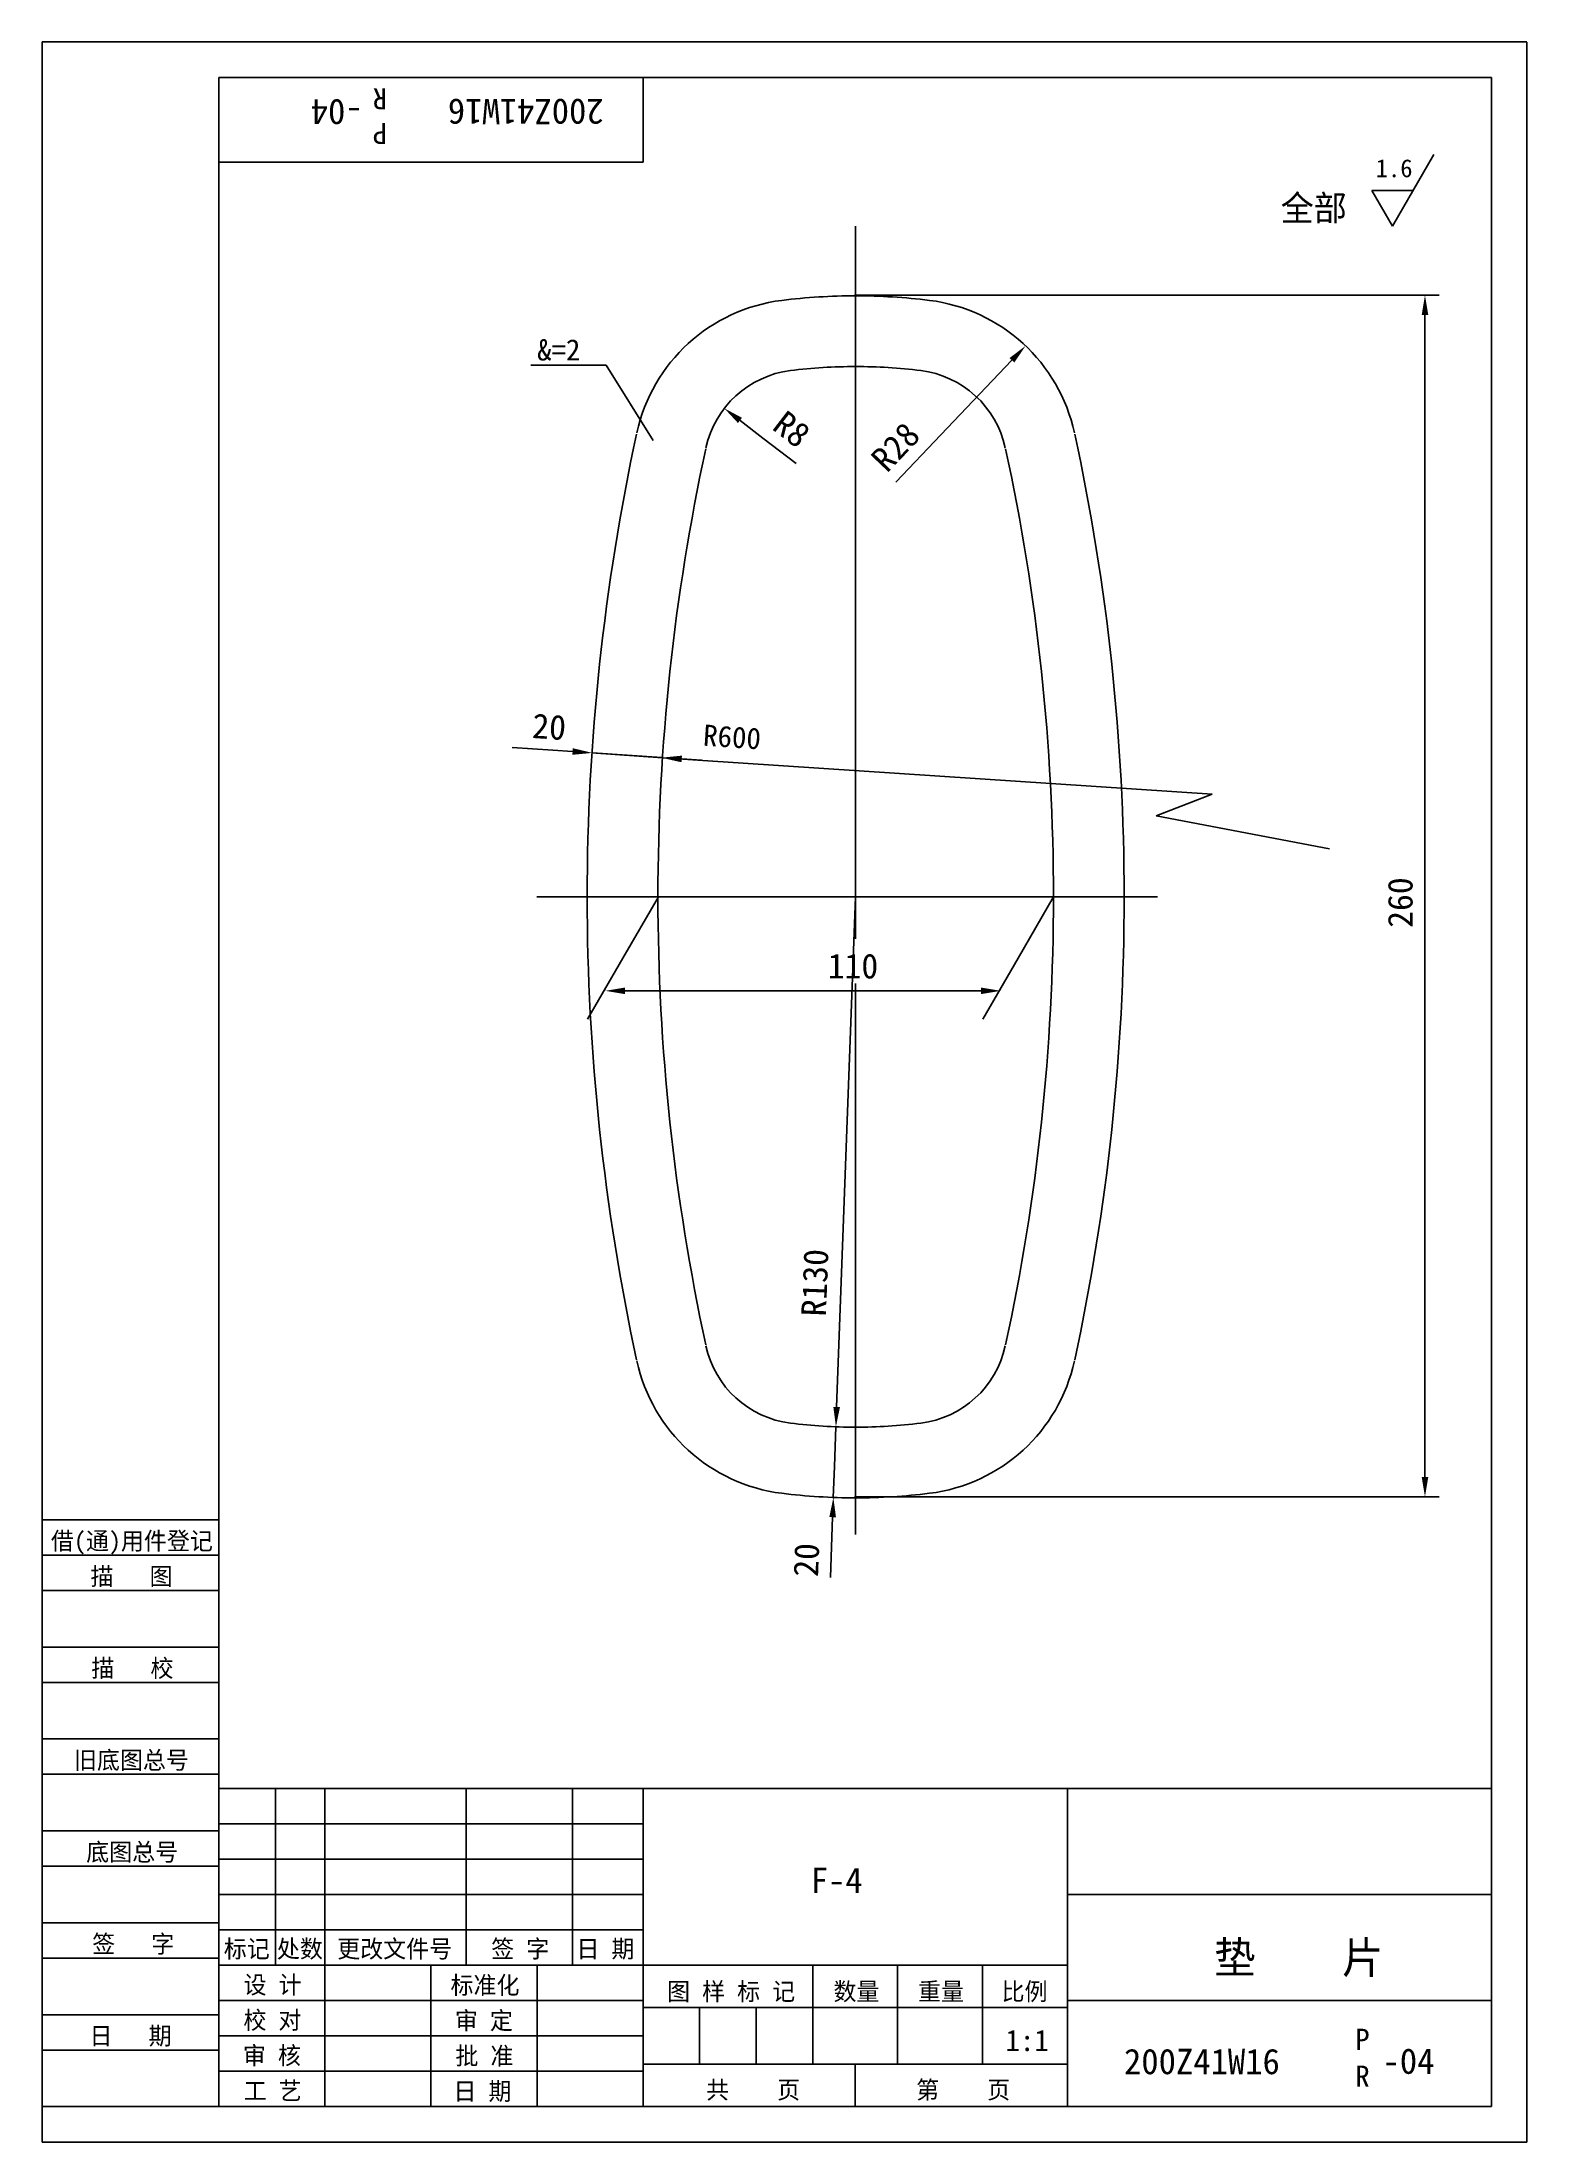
# Model space of a CAD drawing. Header units: metres. Extents: x 0 to 210, y 0 to 297.
import ezdxf

# ---------------------------------------------------------------- set-up
doc = ezdxf.new("R2010")
doc.units = ezdxf.units.M
for name, color, linetype in [('C', 6, 'Continuous'), ('D', 1, 'Continuous'), ('FL', 5, 'Continuous'), ('T', 7, 'Continuous'), ('TL', 4, 'Continuous')]:
    doc.layers.add(name, color=color, linetype=linetype)

# ---------------------------------------------------------------- blocks, each defined once
blk = doc.blocks.new('TUKUN4')
at = {"layer": 'FL'}
for p, q in [((0, 297), (0, 0)), ((210, 297), (0, 297)), ((210, 0), (210, 297)), ((0, 78), (25, 78)), ((0, 70), (25, 70)), ((0, 65), (25, 65)), ((0, 57), (25, 57)), ((0, 52), (25, 52)), ((33, 25), (33, 50)), ((40, 5), (40, 50)), ((60, 25), (60, 50)), ((75, 25), (75, 50)), ((25, 45), (85, 45)), ((0, 44), (25, 44)), ((0, 39), (25, 39)), ((25, 40), (85, 40)), ((25, 35), (85, 35)), ((0, 31), (25, 31)), ((25, 30), (85, 30)), ((0, 26), (25, 26)), ((70, 5), (70, 25)), ((0, 18), (25, 18)), ((25, 20), (85, 20)), ((25, 15), (85, 15)), ((0, 13), (25, 13)), ((25, 10), (85, 10)), ((0, 0), (210, 0))]:
    blk.add_line(p, q, dxfattribs=at)
at = {"layer": 'TL'}
for p, q in [((25, 5), (25, 292)), ((205, 292), (25, 292)), ((85, 292), (85, 280)), ((205, 5), (205, 292)), ((85, 280), (25, 280)), ((0, 88), (25, 88)), ((0, 83), (25, 83)), ((205, 50), (25, 50)), ((85, 5), (85, 50)), ((145, 5), (145, 50)), ((205, 35), (145, 35)), ((145, 25), (25, 25)), ((55, 5), (55, 25)), ((109, 11), (109, 25)), ((121, 11), (121, 25)), ((133, 11), (133, 25)), ((85, 19), (145, 19)), ((93, 11), (93, 19)), ((101, 11), (101, 19)), ((205, 20), (145, 20)), ((145, 11), (85, 11)), ((115, 5), (115, 11)), ((0, 5), (205, 5))]:
    blk.add_line(p, q, dxfattribs=at)
at = {"layer": 'T'}
for s, p in [('借(通)用件登记', (1.26, 83.76)), ('描   图', (6.86, 78.76)), ('描   校', (6.98, 65.76)), ('旧底图总号', (4.52, 52.76)), ('底图总号', (6.25, 39.76)), ('签   字', (7.1, 26.76)), ('标记', (25.71, 26.07)), ('处数', (33.22, 26.07)), ('更改文件号', (41.75, 26.07)), ('签 字', (63.53, 26.07)), ('日 期', (75.57, 26.07)), ('设 计', (28.5, 20.99)), ('标准化', (57.77, 20.93)), ('图 样 标 记', (88.4, 20.04)), ('数量', (111.92, 20.04)), ('重量', (123.88, 20.04)), ('比例', (135.7, 20.04)), ('校 对', (28.48, 15.99)), ('审 定', (58.39, 15.93)), ('日   期', (6.72, 13.76)), ('审 核', (28.41, 10.99)), ('批 准', (58.46, 10.93)), ('共    页', (93.91, 6.13)), ('第    页', (123.62, 6.13)), ('工 艺', (28.52, 5.99)), ('日 期', (58.18, 5.93))]:
    blk.add_text(s, height=2.5, dxfattribs=at).set_placement(p)

msp = doc.modelspace()

# ---------------------------------------------------------------- linework, layer by layer
at = {"layer": 'C'}
for p, q in [((115.06, 258.51), (115.06, 270.94)), ((115.06, 237.52), (115.06, 258.51)), ((115.06, 237.52), (115.06, 175.5)), ((69.97, 176.1), (157.76, 176.1)), ((115.06, 175.5), (115.06, 170.18)), ((115.06, 163.84), (115.06, 100.67)), ((115.06, 100.67), (115.06, 85.91))]:
    msp.add_line(p, q, dxfattribs=at)
at = {"layer": 'D'}
for p, q in [((196.83, 281.09), (190.98, 270.95)), ((188.05, 276.02), (193.9, 276.02)), ((190.98, 270.95), (188.05, 276.02)), ((114.91, 261.19), (197.57, 261.19)), ((195.57, 94.05), (195.57, 258.39)), ((79.77, 251.29), (69.13, 251.29)), ((86.41, 240.62), (79.77, 251.29)), ((137.16, 251.99), (127.13, 241.45)), ((98.71, 243.48), (101.94, 240.98)), ((101.94, 240.98), (106.63, 237.37)), ((127.13, 241.45), (120.75, 234.75)), ((72.24, 196.84), (66.5, 197.24)), ((75.03, 196.65), (72.24, 196.84)), ((87.74, 195.74), (77.7, 196.46)), ((87.67, 195.79), (77.83, 196.46)), ((87.74, 195.74), (165.46, 190.64)), ((90.46, 195.6), (93.26, 195.41)), ((165.46, 190.64), (157.55, 187.56)), ((157.55, 187.56), (182.07, 182.89)), ((87.16, 176.1), (82.16, 167.44)), ((112.37, 103.95), (115.06, 176.1)), ((143.03, 176.1), (138.03, 167.44)), ((82.16, 167.44), (77.16, 158.78)), ((138.03, 167.44), (133.03, 158.78)), ((82.45, 162.81), (132.78, 162.81)), ((112.27, 101.15), (112.06, 95.55)), ((112.06, 95.55), (111.9, 91.16)), ((114.91, 91.25), (197.57, 91.25)), ((111.81, 88.37), (111.71, 85.57)), ((111.71, 85.57), (111.49, 79.82))]:
    msp.add_line(p, q, dxfattribs=at)
for points in [[(195.11, 258.39), (196.04, 258.39), (195.57, 261.19)], [(137.5, 251.67), (136.83, 252.31), (139.09, 254.02)], [(98.42, 243.11), (98.99, 243.85), (96.49, 245.19)], [(75.07, 197.12), (75, 196.19), (77.83, 196.46)], [(90.5, 196.07), (90.43, 195.14), (87.67, 195.79)], [(90.23, 195.97), (87.74, 195.74), (90.18, 195.19)], [(82.45, 163.27), (82.45, 162.34), (79.65, 162.81)], [(132.78, 163.27), (132.78, 162.34), (135.58, 162.81)], [(112.84, 103.93), (111.91, 103.96), (112.27, 101.15)], [(195.11, 94.05), (196.04, 94.05), (195.57, 91.25)], [(111.34, 88.38), (112.28, 88.35), (111.91, 91.16)]]:
    msp.add_solid(points, dxfattribs=at)
at = {"layer": 'TL'}
for centre, radius, start, end in [((107.58, 236.64), 24, 97.05, 167.78), ((115.06, 176.1), 85, 90, 97.05), ((115.06, 176.1), 85, 82.95, 90), ((122.54, 236.64), 24, 12.22, 82.95), ((107.58, 236.64), 14, 97.05, 167.78), ((115.06, 176.1), 75, 90, 97.05), ((115.06, 176.1), 75, 82.95, 90), ((122.54, 236.64), 14, 12.22, 82.95), ((387.1, 176.1), 310, 167.81, 180), ((-156.97, 176.1), 310, 0, 12.19), ((387.1, 176.1), 300, 167.81, 180), ((-156.97, 176.1), 300, 0, 12.19), ((387.1, 176.1), 310, 180, 192.19), ((387.1, 176.1), 300, 180, 192.19), ((-156.97, 176.1), 300, 347.81, 0), ((-156.97, 176.1), 310, 347.81, 0), ((107.58, 115.56), 24, 192.22, 262.95), ((107.58, 115.56), 14, 192.22, 262.95), ((122.54, 115.56), 14, 277.05, 347.78), ((122.54, 115.56), 24, 277.05, 347.78), ((115.06, 176.1), 75, 262.95, 270), ((115.06, 176.1), 75, 270, 277.05), ((115.06, 176.1), 85, 262.95, 270), ((115.06, 176.1), 85, 270, 277.05)]:
    msp.add_arc(centre, radius, start, end, dxfattribs=at)

# ---------------------------------------------------------------- block references
at = {"layer": 'D'}
msp.add_blockref('TUKUN4', (0, 0), dxfattribs=at)

# ---------------------------------------------------------------- texts
for s, height, rotation, p in [('-04', 3.6, 180, (45.35, 288.89)), ('R', 3, 180, (48.81, 290.47)), ('200Z41W16', 3.6, 180, (79.43, 288.95)), ('P', 3, 180, (48.81, 285.56)), ('R8', 3.5, 322.36, (103.08, 242.32)), ('R28', 3.5, 46.4, (119.48, 235.95)), ('20', 3.5, 356.1, (69.23, 198.58)), ('R600', 3, 356.24, (93.42, 197.49)), ('260', 3.5, 90, (193.82, 171.72)), ('R130', 3.5, 87.87, (110.86, 116.71)), ('20', 3.5, 87.88, (109.74, 79.88))]:
    msp.add_text(s, height=height, rotation=rotation, dxfattribs=at).set_placement(p)
for s, height, p in [('1.6', 2.55, (188.61, 277.87)), ('全部', 3.6, (175.16, 271.72)), ('&=2', 3, (70.01, 251.96)), ('110', 3.5, (111.11, 164.56)), ('F-4', 3.6, (108.71, 35.22)), ('垫    片', 4.5, (165.76, 23.83)), ('1:1', 3, (136.25, 12.86)), ('P', 3, (185.71, 13.03)), ('200Z41W16', 3.6, (153.01, 9.59)), ('-04', 3.6, (189.57, 9.64)), ('R', 3, (185.71, 7.81))]:
    msp.add_text(s, height=height, dxfattribs=at).set_placement(p)

doc.saveas('drawing.dxf')
